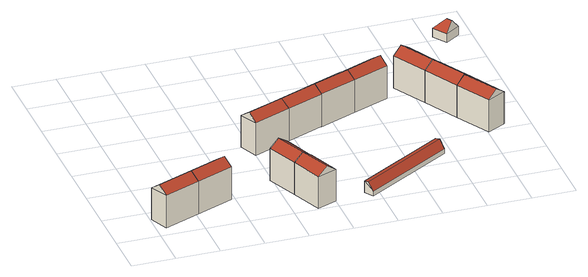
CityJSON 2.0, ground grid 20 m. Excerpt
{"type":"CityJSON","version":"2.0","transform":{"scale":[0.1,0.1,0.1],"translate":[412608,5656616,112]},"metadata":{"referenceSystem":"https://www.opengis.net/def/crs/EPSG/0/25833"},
"CityObjects":{
"building1":{"type":"Building","attributes":{"Dachtyp_tdc":"tdcGableRoof","Gemeindeschluessel":14612000,"Dachneigung":35.02,"QualitaetDacherkennung":71,"Geometrietyp2DReferenz":"3000","measuredHeight":19.16,"function":"31001_9998","roofType":"3100"},"geometry":[{"type":"Solid","lod":"2","boundaries":[[[[0,1,2,3]],[[1,4,5,2]],[[4,6,7,5]],[[6,0,3,7]],[[4,1,8]],[[0,6,9]],[[1,0,9,8]],[[6,4,8,9]],[[3,2,5,7]]]],"semantics":{"surfaces":[{"type":"WallSurface"},{"type":"RoofSurface"},{"type":"GroundSurface"}],"values":[[0,0,0,0,0,0,1,1,2]]}}]},
"building2":{"type":"Building","attributes":{"Dachtyp_tdc":"tdcGableRoof","Gemeindeschluessel":14612000,"Dachneigung":34.97,"QualitaetDacherkennung":72,"Geometrietyp2DReferenz":"3000","measuredHeight":19.16,"function":"31001_9998","roofType":"3100"},"geometry":[{"type":"Solid","lod":"2","boundaries":[[[[1,10,11,2]],[[10,12,13,11]],[[12,4,5,13]],[[4,1,2,5]],[[12,10,14]],[[1,4,8]],[[10,1,8,14]],[[4,12,14,8]],[[2,11,13,5]]]],"semantics":{"surfaces":[{"type":"WallSurface"},{"type":"RoofSurface"},{"type":"GroundSurface"}],"values":[[0,0,0,0,0,0,1,1,2]]}}]},
"building3":{"type":"Building","attributes":{"Dachtyp_tdc":"tdcGableRoof","Gemeindeschluessel":14612000,"Dachneigung":35.52,"QualitaetDacherkennung":78,"Geometrietyp2DReferenz":"3000","measuredHeight":19.19,"function":"31001_9998","roofType":"3100"},"geometry":[{"type":"Solid","lod":"2","boundaries":[[[[15,16,17,18]],[[16,19,20,17]],[[19,21,22,20]],[[21,15,18,22]],[[19,16,23]],[[15,21,24]],[[16,15,24,23]],[[21,19,23,24]],[[18,17,20,22]]]],"semantics":{"surfaces":[{"type":"WallSurface"},{"type":"RoofSurface"},{"type":"GroundSurface"}],"values":[[0,0,0,0,0,0,1,1,2]]}}]},
"building4":{"type":"Building","attributes":{"Dachtyp_tdc":"tdcGableRoof","Gemeindeschluessel":14612000,"Dachneigung":35.6,"QualitaetDacherkennung":88,"Geometrietyp2DReferenz":"3000","measuredHeight":19.21,"function":"31001_9998","roofType":"3100"},"geometry":[{"type":"Solid","lod":"2","boundaries":[[[[25,19,20,26]],[[19,27,17,20]],[[27,28,29,17]],[[28,25,26,29]],[[27,19,30]],[[25,28,31]],[[19,25,31,30]],[[28,27,30,31]],[[26,20,17,29]]]],"semantics":{"surfaces":[{"type":"WallSurface"},{"type":"RoofSurface"},{"type":"GroundSurface"}],"values":[[0,0,0,0,0,0,1,1,2]]}}]},
"building5":{"type":"Building","attributes":{"Dachtyp_tdc":"tdcGableRoof","Gemeindeschluessel":14612000,"Dachneigung":35.43,"QualitaetDacherkennung":74,"Geometrietyp2DReferenz":"3000","measuredHeight":19.2,"function":"31001_9998","roofType":"3100"},"geometry":[{"type":"Solid","lod":"2","boundaries":[[[[32,33,34]],[[35,36,37]],[[33,35,37,34]],[[36,32,34,37]],[[38,39,40,41]],[[35,33,39,38]],[[33,32,40,39]],[[32,36,41,40]],[[36,35,38,41]]]],"semantics":{"surfaces":[{"type":"WallSurface"},{"type":"RoofSurface"},{"type":"GroundSurface"}],"values":[[0,0,1,1,2,0,0,0,0]]}}]},
"building6":{"type":"Building","attributes":{"Dachtyp_tdc":"tdcGableRoof","Gemeindeschluessel":14612000,"Dachneigung":35.28,"QualitaetDacherkennung":74,"Geometrietyp2DReferenz":"3000","measuredHeight":19.14,"function":"31001_9998","roofType":"3100"},"geometry":[{"type":"Solid","lod":"2","boundaries":[[[[42,43,44,45]],[[43,46,47,44]],[[46,48,49,47]],[[48,42,45,49]],[[46,43,50]],[[42,48,51]],[[43,42,51,50]],[[48,46,50,51]],[[45,44,47,49]]]],"semantics":{"surfaces":[{"type":"WallSurface"},{"type":"RoofSurface"},{"type":"GroundSurface"}],"values":[[0,0,0,0,0,0,1,1,2]]}}]},
"building7":{"type":"Building","attributes":{"Dachtyp_tdc":"tdcGableRoof","Gemeindeschluessel":14612000,"Dachneigung":57.5,"QualitaetDacherkennung":3,"Geometrietyp2DReferenz":"3000","measuredHeight":6.14,"function":"31001_2463","roofType":"3100"},"geometry":[{"type":"Solid","lod":"2","boundaries":[[[[52,53,54,55]],[[53,56,57,54]],[[56,58,59,57]],[[58,52,55,59]],[[56,53,60]],[[52,58,61]],[[53,52,61,60]],[[58,56,60,61]],[[55,54,57,59]]]],"semantics":{"surfaces":[{"type":"WallSurface"},{"type":"RoofSurface"},{"type":"GroundSurface"}],"values":[[0,0,0,0,0,0,1,1,2]]}}]},
"building8":{"type":"Building","attributes":{"Dachtyp_tdc":"tdcGableRoof","Gemeindeschluessel":14612000,"Dachneigung":34.74,"QualitaetDacherkennung":74,"Geometrietyp2DReferenz":"3000","measuredHeight":19.1,"function":"31001_9998","roofType":"3100"},"geometry":[{"type":"Solid","lod":"2","boundaries":[[[[62,63,64,65]],[[63,66,67,64]],[[66,68,69,67]],[[68,62,65,69]],[[66,63,70]],[[62,68,71]],[[63,62,71,70]],[[68,66,70,71]],[[65,64,67,69]]]],"semantics":{"surfaces":[{"type":"WallSurface"},{"type":"RoofSurface"},{"type":"GroundSurface"}],"values":[[0,0,0,0,0,0,1,1,2]]}}]},
"building9":{"type":"Building","attributes":{"Dachtyp_tdc":"tdcGableRoof","Gemeindeschluessel":14612000,"Dachneigung":34.84,"QualitaetDacherkennung":71,"Geometrietyp2DReferenz":"3000","measuredHeight":19.15,"function":"31001_9998","roofType":"3100"},"geometry":[{"type":"Solid","lod":"2","boundaries":[[[[72,73,74,64]],[[73,75,76,74]],[[75,66,67,76]],[[66,72,64,67]],[[75,73,77]],[[72,66,78]],[[73,72,78,77]],[[66,75,77,78]],[[64,74,76,67]]]],"semantics":{"surfaces":[{"type":"WallSurface"},{"type":"RoofSurface"},{"type":"GroundSurface"}],"values":[[0,0,0,0,0,0,1,1,2]]}}]},
"building10":{"type":"Building","attributes":{"Dachtyp_tdc":"tdcGableRoof","Gemeindeschluessel":14612000,"Dachneigung":34.97,"QualitaetDacherkennung":80,"Geometrietyp2DReferenz":"3000","measuredHeight":19.14,"function":"31001_9998","roofType":"3100"},"geometry":[{"type":"Solid","lod":"2","boundaries":[[[[79,80,81,82]],[[80,83,84,81]],[[83,85,86,84]],[[85,79,82,86]],[[83,80,87]],[[79,85,88]],[[80,79,88,87]],[[85,83,87,88]],[[82,81,84,86]]]],"semantics":{"surfaces":[{"type":"WallSurface"},{"type":"RoofSurface"},{"type":"GroundSurface"}],"values":[[0,0,0,0,0,0,1,1,2]]}}]},
"building11":{"type":"Building","attributes":{"Dachtyp_tdc":"tdcGableRoof","Gemeindeschluessel":14612000,"Dachneigung":35.28,"QualitaetDacherkennung":88,"Geometrietyp2DReferenz":"3000","measuredHeight":19.2,"function":"31001_9998","roofType":"3100"},"geometry":[{"type":"Solid","lod":"2","boundaries":[[[[89,90,91,86]],[[90,92,93,91]],[[92,79,82,93]],[[79,89,86,82]],[[92,90,94]],[[89,79,88]],[[90,89,88,94]],[[79,92,94,88]],[[86,91,93,82]]]],"semantics":{"surfaces":[{"type":"WallSurface"},{"type":"RoofSurface"},{"type":"GroundSurface"}],"values":[[0,0,0,0,0,0,1,1,2]]}}]},
"building12":{"type":"Building","attributes":{"Dachtyp_tdc":"tdcFreeFormRoof","Gemeindeschluessel":14612000,"Dachneigung":35.53,"QualitaetDacherkennung":84,"Geometrietyp2DReferenz":"3000","measuredHeight":19.24,"function":"31001_9998","roofType":"5000"},"geometry":[{"type":"Solid","lod":"2","boundaries":[[[[92,90,91,93]],[[90,95,96,91]],[[97,92,93,98]],[[99,100,95,90,101]],[[97,99,101,92]],[[90,92,101]],[[97,100,99]],[[93,91,96,102,98]],[[95,100,102,96]],[[100,97,98,102]]]],"semantics":{"surfaces":[{"type":"WallSurface"},{"type":"RoofSurface"},{"type":"GroundSurface"}],"values":[[0,0,0,1,1,0,0,2,0,0]]}}]},
"building13":{"type":"Building","attributes":{"Dachtyp_tdc":"tdcHipAndGableRoof","Gemeindeschluessel":14612000,"Dachneigung":47.33,"QualitaetDacherkennung":41,"Geometrietyp2DReferenz":"3000","measuredHeight":9.12,"function":"31001_2000","roofType":"5000"},"geometry":[{"type":"Solid","lod":"2","boundaries":[[[[103,104,105,106]],[[104,107,108,105]],[[107,109,110,108]],[[109,103,106,110]],[[107,104,111]],[[103,109,112]],[[104,103,112,111]],[[109,107,111,112]],[[106,105,108,110]]]],"semantics":{"surfaces":[{"type":"WallSurface"},{"type":"RoofSurface"},{"type":"GroundSurface"}],"values":[[0,0,0,0,1,0,1,1,2]]}}]}
},
"vertices":[
[5,146,165],[172,216,165],[172,216,10],[5,146,10],[210,126,170],[210,126,10],[42,55,170],[42,55,10],[192,168,202],[25,97,202],
[345,288,165],[345,288,10],[383,197,170],[383,197,10],[365,239,202],
[680,335,166],[740,189,166],[740,189,10],[680,335,10],[651,152,167],[651,152,10],[590,298,167],[590,298,10],[695,170,201],[635,317,201],
[710,5,166],[710,5,10],[740,189,167],[801,42,166],[801,42,10],[695,170,202],[755,24,202],
[764,565,184],[727,655,178],[747,606,216],[555,585,178],[593,494,184],[576,535,216],[555,585,24],[727,655,24],[764,565,24],[593,494,24],
[727,655,177],[898,726,177],[898,726,25],[727,655,25],[935,635,185],[935,635,25],[764,565,185],[764,565,25],[918,675,216],[747,605,216],
[936,68,70],[1338,314,70],[1338,314,14],[936,68,14],[1364,271,36],[1364,271,14],[962,25,36],[962,25,14],[1351,293,75],[949,47,75],
[898,726,178],[1069,796,178],[1069,796,24],[898,726,24],[1106,705,185],[1106,705,24],[935,635,186],[935,635,24],[1090,745,215],[918,676,215],
[1069,796,177],[1239,866,177],[1239,866,24],[1276,775,185],[1276,775,24],[1260,815,216],[1090,745,216],
[1418,690,182],[1330,850,182],[1330,850,24],[1418,690,24],[1415,897,181],[1415,897,24],[1502,737,181],[1502,737,24],[1372,874,216],[1460,713,216],
[1502,737,182],[1592,575,181],[1592,575,24],[1507,528,182],[1507,528,24],[1549,552,216],
[1682,413,181],[1682,413,24],[1597,366,182],[1597,366,24],[1639,389,216],[1680,412,183],[1549,551,216],[1680,412,24],
[1666,1133,72],[1623,1198,72],[1623,1198,30],[1666,1133,30],[1690,1242,74],[1690,1242,30],[1733,1178,73],[1733,1178,30],[1681,1176,121],[1696,1153,121]
]}
